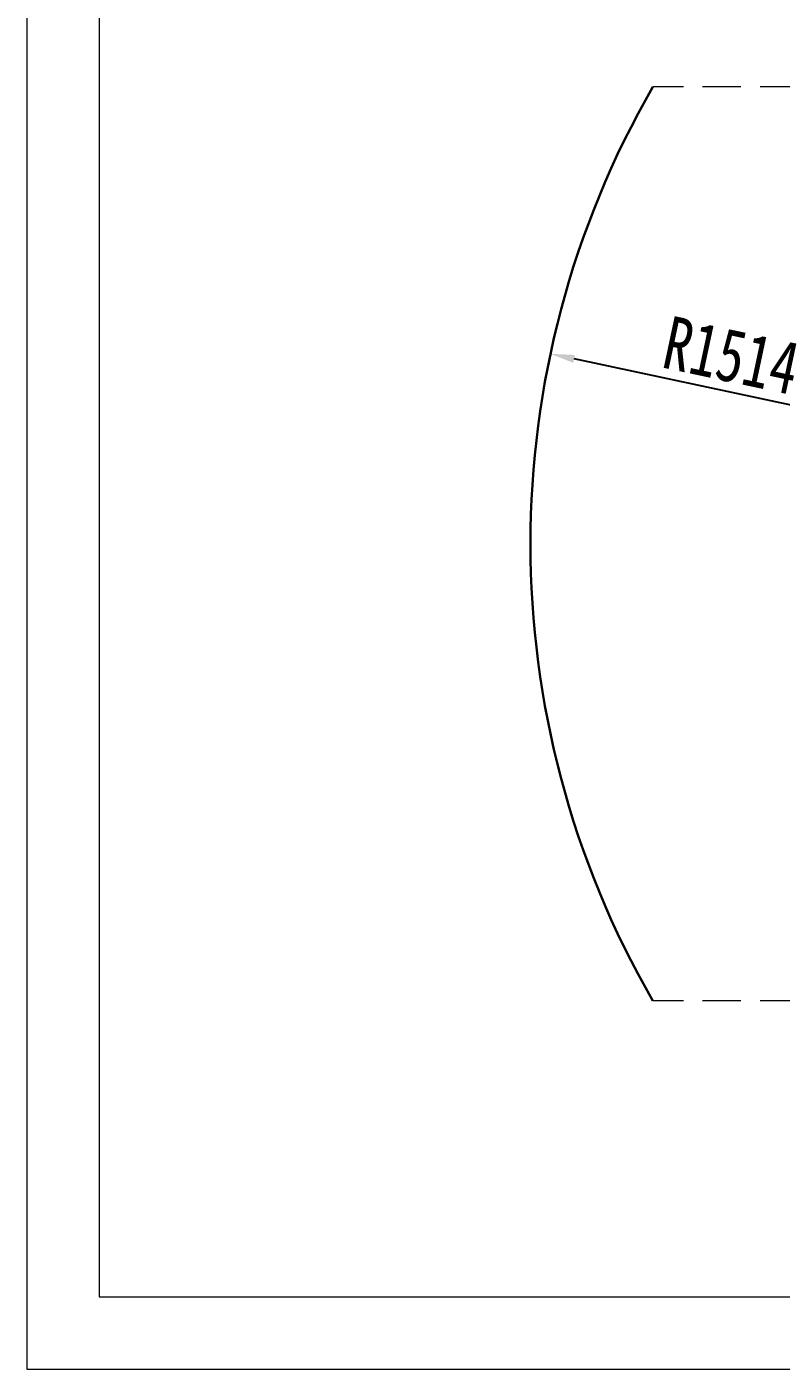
# Model space of a CAD drawing. Header units: millimetres. Extents: x 8 to 22425, y -1213 to 4973.
# Drawn here: x 7907 to 9157, y -51 to 2173 of the extents above; entities that cross this region are included whole.
import ezdxf

# ---------------------------------------------------------------- set-up
doc = ezdxf.new("R2010")
doc.units = ezdxf.units.MM
doc.header["$PDSIZE"] = -1
doc.linetypes.add('HIDDEN', pattern=[9.525, 6.35, -3.175])
doc.styles.get("Standard").update_dxf_attribs({"font": 'hyswlongfangsong.ttf'})
doc.dimstyles.new('ISO-25', dxfattribs={"dimscale": 25, "dimtxt": 3.5, "dimasz": 1.6, "dimexe": 1.25, "dimexo": 0.625, "dimtad": 1, "dimdec": 0, "dimzin": 9, "dimdsep": 46, "dimtxsty": 'Standard', "dimcen": 2.5, "dimadec": 0, "dimazin": 2, "dimtfac": 1, "dimtdec": 0, "dimtofl": 0, "dimtmove": 0, "dimatfit": 3, "dimfxl": 1, "dimarcsym": 0})

# ---------------------------------------------------------------- blocks, each defined once
blk = doc.blocks.new('*D114')
at = {"color": 0, "lineweight": -2, "transparency": 16777216}
blk.add_line((9181.1, 1544.5), (8813.5, 1622.7), dxfattribs=at)
at = {"color": 0, "transparency": 16777216}
blk.add_solid([(8814.9, 1629.2), (8812.1, 1616.1), (8774.4, 1631)], dxfattribs=at)
at = {"layer": 'Defpoints', "color": 0, "transparency": 16777216}
for p in [(8774.4, 1631), (10255.3, 1316.2)]:
    blk.add_point(p, dxfattribs=at)
at = {"color": 0, "transparency": 16777216, "insert": (9074.1, 1628), "char_height": 87.5, "attachment_point": 5, "rotation": 347.9993}
blk.add_mtext('R1514', dxfattribs=at)

msp = doc.modelspace()

# ---------------------------------------------------------------- linework, layer by layer
at = {"color": 7, "linetype": 'Continuous', "lineweight": 0}
for p, q in [((7906.7, 4972.7), (7906.7, -50.7)), ((7906.7, -50.7), (15011.2, -50.7))]:
    msp.add_line(p, q, dxfattribs=at)
at = {"color": 7, "linetype": 'Continuous', "lineweight": 15}
for p, q in [((8026.3, 4853.1), (8026.3, 68.9)), ((8026.3, 68.9), (14891.6, 68.9))]:
    msp.add_line(p, q, dxfattribs=at)
at = {"color": 7, "linetype": 'HIDDEN', "lineweight": 5, "ltscale": 10}
for p, q in [((11566.5, 2073.2), (8944.1, 2073.2)), ((11566.5, 559.2), (8944.1, 559.2))]:
    msp.add_line(p, q, dxfattribs=at)
at = {"lineweight": 30}
msp.add_arc((10255.3, 1316.2), 1514, 150, 210, dxfattribs=at)

# ---------------------------------------------------------------- dimensions: what is measured, and where the dimension line sits
dim = msp.add_radius_dim(center=(10255.3, 1316.2), mpoint=(8774.4, 1631), dimstyle='ISO-25')
dim.commit()
dim.dimension.update_dxf_attribs({"geometry": '*D114', "text_midpoint": (9061.8, 1569.9), "dimtype": 164})

doc.saveas('drawing.dxf')
